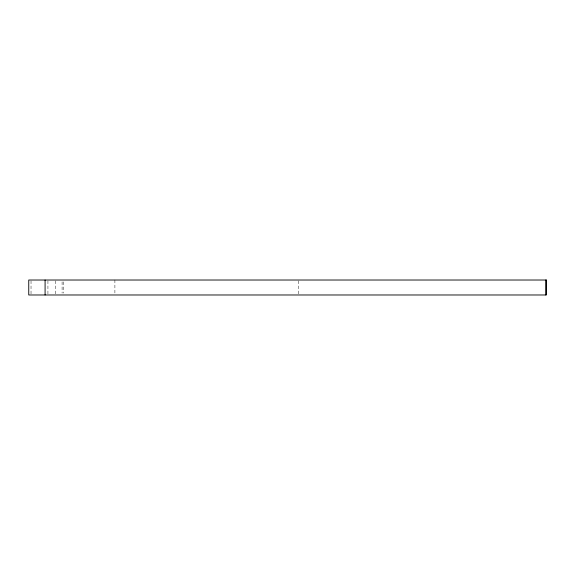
<?xml version="1.0" encoding="UTF-8"?>
<svg xmlns="http://www.w3.org/2000/svg" width="575" height="575" viewBox="0 0 575 575"><rect width="100%" height="100%" fill="white"/><g stroke="black" fill="none" stroke-linecap="round" stroke-linejoin="round"><path stroke-width="0.43" stroke-dasharray="2.88 2.16" d="M298.698 280.902L298.698 294.098M114.899 280.018L114.899 294.098M63.53 281.887L63.53 293.113M62.093 281.887L62.093 293.113M55.25 280.902L55.25 294.098M47.933 280.902L47.933 294.098M31.028 280.902L31.028 294.098"/><path stroke-width="0.86" d="M545.869 280.018L545.869 294.982M45.087 280.018L45.087 294.982M546.25 280.018L28.75 280.018L28.75 294.982L546.25 294.982L546.25 280.018"/></g></svg>
